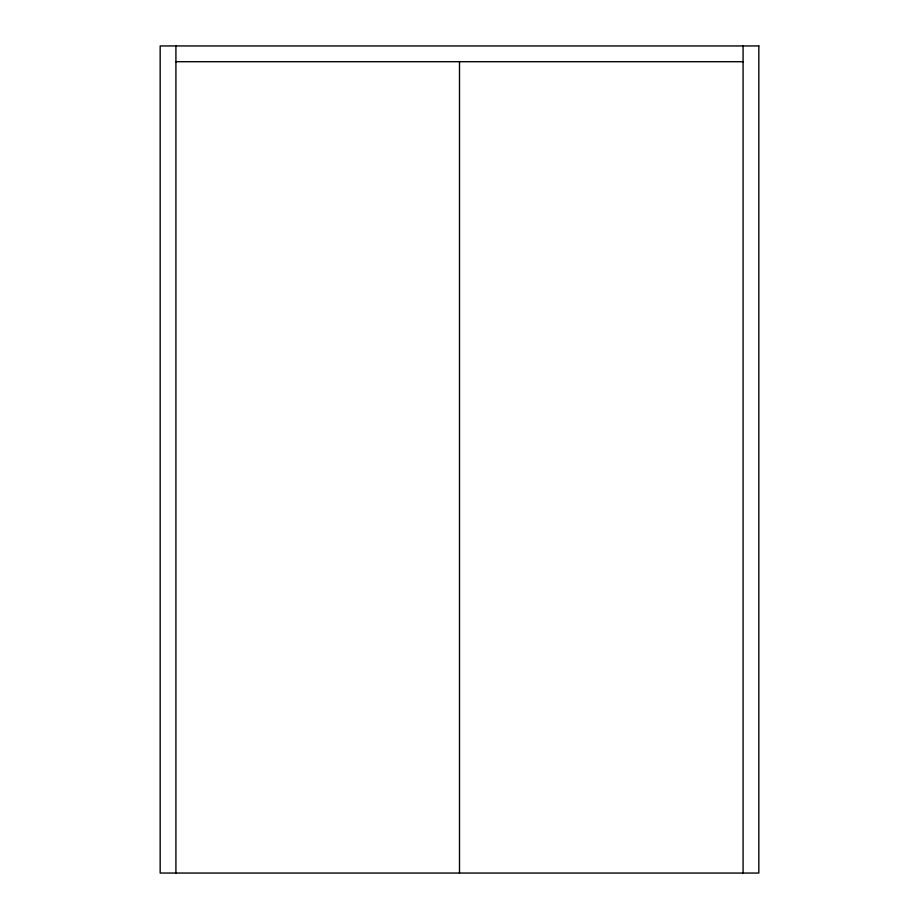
<?xml version="1.0" encoding="UTF-8"?>
<svg xmlns="http://www.w3.org/2000/svg" width="919" height="919" viewBox="0 0 919 919"><rect width="100%" height="100%" fill="white"/><g stroke="black" fill="none" stroke-linecap="round" stroke-linejoin="round"><path stroke-width="1.38" d="M175.92 61.699L743.08 61.699M743.08 45.95L743.08 873.05M459.5 61.699L459.5 873.05M175.92 45.95L175.92 873.05M758.83 45.95L160.17 45.95L160.17 873.05L758.83 873.05L758.83 45.95"/></g></svg>
